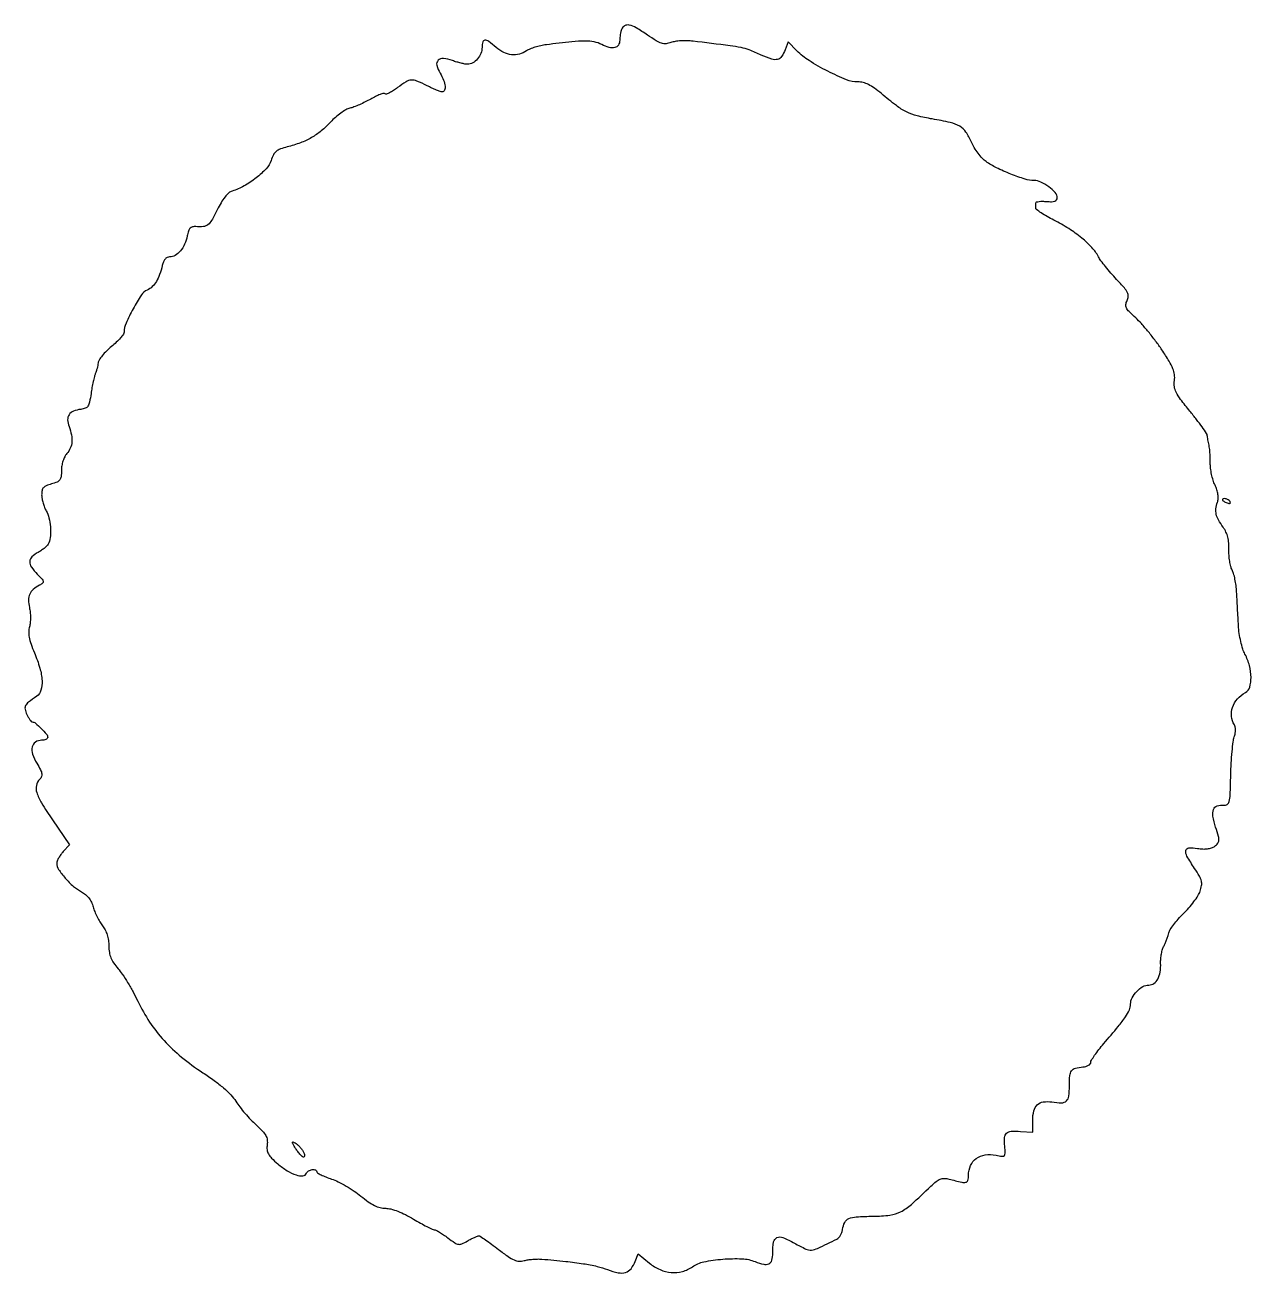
# Model space of a CAD drawing. Extents: x 1 to 401, y 1 to 409.
import ezdxf

# ---------------------------------------------------------------- set-up
doc = ezdxf.new("R2010")
doc.units = 0

msp = doc.modelspace()

# ---------------------------------------------------------------- linework, layer by layer
for points in [[(195.606989, 407.418213, 0.031902), (195.374103, 406.672301, 0.017158), (195.178303, 405.728381, 0.017022), (195.04405, 404.748633, 0.02554), (195, 403.886828, -0.135723), (194.559001, 402.292131, -0.199959), (193.405501, 401.439579, -0.130809), (191.548723, 401.473679, -0.049727), (189.121482, 402.437179, 0.069232), (186.640697, 403.311952, 0.051062), (183.738884, 403.599377, 0.026199), (179.365533, 403.355555, 0.004408), (171.035679, 402.377367, 0.022325), (169.179191, 402.058011, 0.020145), (167.292848, 401.565721, 0.020623), (165.638646, 400.986505, 0.058307), (164.563173, 400.406588, -0.087593), (162.207828, 399.308444, -0.092992), (159.669145, 399.114923, -0.086365), (157.082956, 399.863275, -0.064163), (154.594461, 401.501221, 0.017101), (152.183952, 403.434909, 0.157943), (150.933413, 403.861264, 0.34589), (150.223393, 403.320676, 0.063596), (150, 401.571429, -0.095088), (149.617033, 399.575882, -0.081886), (148.512657, 397.744395, -0.086807), (146.950733, 396.4511, -0.130333), (145.249569, 396, -0.046477), (144.413143, 396.077917, -0.013304), (143.138869, 396.352692, -0.013269), (141.710789, 396.74105, -0.01373), (140.32165, 397.200652, 0.057498), (137.351442, 397.902707, 0.232261), (135.6453, 397.300729, 0.263708), (135.212706, 395.671269, 0.069458), (136.290188, 393.085896, -0.035988), (137.429349, 390.795969, -0.070122), (137.932494, 388.822686, -0.127967), (137.742211, 387.518735, -0.301503), (136.960162, 387, -0.085424), (136.346367, 387.105636, -0.010602), (135.074181, 387.5875, -0.012256), (133.577249, 388.234171, -0.009863), (132, 389, 0.019031), (128.714545, 390.521468, 0.116063), (126.881158, 390.825884, 0.123944), (125.161931, 390.269128, 0.022952), (122.40606, 388.360551, -0.019303), (121.033739, 387.395263, -0.030025), (119.774738, 386.683787, -0.030118), (118.749537, 386.257426, -0.287365), (118.307787, 386.358879, 0.265453), (117.844646, 386.485295, 0.02415), (116.657387, 386.117035, 0.026247), (115.196556, 385.496754, 0.017314), (113.585005, 384.639976, -0.014523), (111.821574, 383.689793, -0.01219), (109.900834, 382.783667, -0.012369), (108.104873, 382.041889, -0.03283), (106.779537, 381.630009, 0.071489), (105.49054, 381.11754, 0.025167), (103.812664, 380.038592, 0.024384), (102.062299, 378.650286, 0.026232), (100.499769, 377.1298, -0.033606), (97.442398, 374.241177, -0.042281), (94.240127, 372.025251, -0.040925), (90.624902, 370.327641, -0.028608), (86.321155, 368.996306, 0.027377), (84.070514, 368.306144, 0.086548), (82.710846, 367.518681, 0.097863), (81.790399, 366.375947, 0.041071), (81.016414, 364.549734, -0.107672), (79.432956, 361.867483, -0.039253), (76.170685, 358.861571, -0.038682), (72.19849, 356.209259, -0.055187), (68.298039, 354.554921, 0.112978), (67.210139, 353.937965, 0.03927), (65.971898, 352.612561, 0.033245), (64.684246, 350.756194, 0.021245), (63.430688, 348.447859, -0.013811), (61.605495, 344.964432, -0.099642), (60.37849, 343.533673, -0.145549), (58.898696, 342.952526, -0.040718), (56.385755, 342.943085, 0.083604), (55.325173, 342.848243, 0.146733), (54.579248, 342.393583, 0.104052), (54.045484, 341.471335, 0.029985), (53.623879, 339.869393, -0.055557), (52.768586, 337.18452, -0.069705), (51.38553, 334.971539, -0.082255), (49.677142, 333.506423, -0.137036), (47.864064, 333, 0.11186), (47.046961, 332.814882, 0.101087), (46.354648, 332.291769, 0.081239), (45.813472, 331.428788, 0.046099), (45.441256, 330.25, -0.029691), (44.602516, 327.255386, -0.0544), (43.521513, 324.965987, -0.066891), (42.163572, 323.298437, -0.081748), (40.495166, 322.179751, 0.142849), (38.634, 320.575798, 0.018914), (35.941196, 316.061943, 0.020808), (33.607064, 311.332449, 0.10459), (33, 308.462092, -0.160251), (32.771045, 307.766074, -0.020857), (31.778709, 306.532164, -0.022563), (30.434585, 305.129627, -0.017098), (28.842415, 303.712349, 0.022276), (27.235949, 302.25226, 0.025771), (25.846322, 300.721222, 0.026113), (24.819775, 299.322924, 0.118846), (24.48126, 298.379414, -0.022337), (24.352183, 297.539931, -0.013846), (24.129682, 296.567417, -0.013883), (23.85617, 295.61758, -0.024235), (23.570264, 294.85009, 0.039647), (23.253787, 293.913332, 0.008743), (22.868332, 292.260127, 0.009041), (22.489721, 290.327928, 0.008589), (22.174114, 288.35009, -0.014992), (21.695727, 285.580507, -0.094272), (21.154163, 284.259297, -0.156551), (20.293126, 283.55842, -0.064404), (18.815874, 283.190639, 0.065604), (16.433256, 282.591407, 0.149974), (15.001778, 281.445288, 0.16193), (14.523066, 279.76058, 0.079945), (14.978505, 277.556537, -0.039916), (15.774217, 274.825713, -0.071601), (15.915801, 272.499221, -0.084088), (15.402889, 270.490142, -0.078825), (14.25, 268.711367, 0.070078), (13.57326, 267.705997, 0.036194), (13.009682, 266.295706, 0.034892), (12.627803, 264.722031, 0.042102), (12.5, 263.206944, -0.028148), (12.385663, 261.17758, -0.13135), (11.961737, 260.096702, -0.138238), (11.067355, 259.401005, -0.032438), (9.25, 258.795726, 0.031666), (7.554525, 258.233943, 0.114261), (6.628308, 257.585484, 0.135248), (6.16669, 256.662119, 0.051984), (6.035435, 255.221408, 0.041005), (6.151995, 253.997962, 0.024134), (6.480268, 252.565039, 0.024032), (6.949813, 251.155319, 0.037453), (7.5, 250, -0.068805), (8.414969, 247.721929, -0.040189), (8.89675, 244.814114, -0.040288), (8.906494, 241.884642, -0.072426), (8.378819, 239.544802, -0.087914), (7.942525, 238.819891, -0.031905), (7.094456, 237.96424, -0.030455), (6.026336, 237.126383, -0.031768), (4.878819, 236.437335, 0.069966), (2.848961, 234.997514, 0.196436), (2.1424, 233.441331, 0.162295), (2.673212, 231.619499, 0.045056), (4.605662, 229.303429, -0.009879), (6.181511, 227.66405, -0.135651), (6.556315, 226.937443, -0.283205), (6.35446, 226.376429, -0.047646), (5.355662, 225.72456, 0.053476), (3.28514, 224.338624, 0.112327), (2.119244, 222.806113, 0.111062), (1.723738, 220.907981, 0.051554), (2.02375, 218.394695, -0.031971), (2.271244, 216.840373, -0.023222), (2.354521, 215.09026, -0.023602), (2.277276, 213.415231, -0.046539), (2.030746, 212.107206, 0.068282), (1.798895, 210.49634, 0.048966), (1.964877, 208.68257, 0.036741), (2.55712, 206.479011, 0.015767), (3.652468, 203.634232, -0.028411), (5.450592, 198.58741, -0.058016), (6.159134, 194.448772, -0.082698), (5.811582, 191.340803, -0.174172), (4.417333, 189.393047, 0.011954), (1.729601, 187.439333, 0.104889), (0.776425, 186.32886, 0.18174), (0.615818, 185.195342, 0.052228), (1.188154, 183.486392, 0.020242), (1.669532, 182.534034, 0.028468), (2.179456, 181.730378, 0.027937), (2.653996, 181.141373, 0.212294), (2.971954, 181, -0.179159), (3.99637, 180.620759, -0.019344), (5.879123, 178.874521, -0.019367), (7.621154, 176.987953, -0.178577), (8, 175.961045, -0.194537), (7.851561, 175.593965, -0.087053), (7.422835, 175.282307, -0.066918), (6.787188, 175.07076, -0.046944), (6.035184, 175, 0.144636), (4.011685, 174.402152, 0.199474), (2.950114, 172.85861, 0.132638), (3.082749, 170.452073, 0.056112), (4.444733, 167.489384, -0.013674), (5.672257, 165.323735, -0.077811), (6.103724, 164.076316, -0.146694), (5.997578, 163.146063, -0.095407), (5.386775, 162.243918, 0.146275), (4.31125, 160.251135, 0.128347), (4.431897, 157.881941, 0.061611), (5.964585, 154.533309, 0.012046), (9.584778, 148.964073), (15.169557, 140.809388), (13.084778, 138.590243, 0.032411), (12.286948, 137.622368, 0.031483), (11.612404, 136.55038, 0.033091), (11.142871, 135.533422, 0.091854), (11, 134.762274, 0.146874), (11.592388, 132.789118, 0.032899), (13.739361, 129.959619, 0.034752), (16.442905, 127.250391, 0.060003), (19.072554, 125.462481, -0.056786), (20.343942, 124.609928, -0.053121), (21.423058, 123.475702, -0.051091), (22.273718, 122.09528, -0.045225), (22.868489, 120.514122, 0.029292), (23.3879, 118.987592, 0.018625), (24.160082, 117.275876, 0.018704), (25.046488, 115.647247, 0.032683), (25.915051, 114.380866, -0.049738), (26.79418, 113.000575, -0.040824), (27.452775, 111.380538, -0.039123), (27.862432, 109.601426, -0.037044), (28, 107.747156, 0.038868), (28.162838, 105.655566, 0.057607), (28.653629, 103.885525, 0.054081), (29.562845, 102.195705, 0.029722), (31.006552, 100.339756, -0.032169), (32.397414, 98.533588, -0.011639), (34.14165, 95.804089, -0.011487), (35.918163, 92.718373, -0.013411), (37.457258, 89.707741, 0.035377), (41.32679, 82.894086, 0.037698), (46.045448, 76.846367, 0.036312), (51.78467, 71.388581, 0.028695), (58.708224, 66.337309, -0.014005), (62.436146, 63.781772, -0.021256), (65.512118, 61.337554, -0.024736), (67.904947, 59.047669, -0.048743), (69.518133, 56.971276, 0.023743), (70.784274, 55.161917, 0.012693), (72.507899, 53.045378, 0.012611), (74.380749, 50.969559, 0.019208), (76.118151, 49.274292, -0.017443), (78.21535, 47.24235, -0.064801), (79.307324, 45.766168, -0.095161), (79.763665, 44.378546, -0.068533), (79.749156, 42.744251, 0.06544), (79.724792, 41.123881, 0.09899), (80.15775, 39.786082, 0.069333), (81.20505, 38.404931, 0.018909), (83.220424, 36.543321, 0.036957), (86.295074, 34.282348, 0.06082), (89.213371, 32.913125, 0.092309), (91.458118, 32.612556, 0.296616), (92.621849, 33.456938, -0.174225), (93.291793, 34.234173, -0.095291), (94.499003, 34.640139, -0.122232), (95.575076, 34.522531, -0.31446), (96, 33.9137, 0.269279), (96.213651, 33.545757, 0.015791), (97.402729, 32.916006, 0.020407), (98.945237, 32.237004, 0.013295), (100.775248, 31.574651, -0.034182), (102.950632, 30.682939, -0.017198), (105.567648, 29.281159, -0.016994), (108.18483, 27.639841, -0.024127), (110.384132, 25.994284, 0.019011), (112.806552, 24.142843, 0.039174), (114.85568, 22.924925, 0.049691), (116.701716, 22.23291, 0.064929), (118.48773, 22, -0.065776), (120.201141, 21.773619, -0.026282), (122.456449, 21.03804, -0.023946), (124.982912, 19.922769, -0.019608), (127.570017, 18.5, 0.006808), (129.86679, 17.159221, 0.009512), (131.958276, 16.028125, 0.006354), (133.729351, 15.141743, 0.113311), (134.346781, 15, -0.12179), (134.905626, 14.861827, -0.013586), (136.058102, 14.214237, -0.015879), (137.404722, 13.349445, -0.012245), (138.818241, 12.325064, 0.013733), (141.068878, 10.704207, 0.111023), (142.245392, 10.240374, 0.142332), (143.378063, 10.386581, 0.027479), (145.243671, 11.325064, -0.010138), (146.41566, 11.966462, -0.012889), (147.523396, 12.507987, -0.010904), (148.464658, 12.913859, -0.096625), (148.906248, 13, -0.146795), (149.390434, 12.854718, -0.0047), (151.105314, 11.700502, -0.008714), (153.110473, 10.271298, -0.005897), (155.347427, 8.576178, 0.011124), (158.505848, 6.234354, 0.050891), (160.492039, 5.112731, 0.087198), (162.096812, 4.722709, 0.082387), (163.772218, 4.890714, -0.028398), (165.03345, 5.156327, -0.016214), (166.579964, 5.34023, -0.016157), (168.153021, 5.424662, -0.0257), (169.5, 5.384138, -0.005714), (177.328058, 4.654883, -0.013403), (183.151626, 3.886875, -0.017753), (187.607838, 3.014004, -0.035252), (191.044865, 1.95305, 0.041682), (194.484132, 0.939591, 0.124176), (196.919003, 1.046404, 0.154037), (198.69824, 2.254782, 0.07645), (200.057669, 4.651681), (201.00446, 7.141931), (204.730074, 4.070966, 0.068829), (208.174727, 1.949862, 0.083053), (211.852767, 1.015547, 0.08743), (215.481902, 1.348101, 0.086701), (218.790493, 2.900736, -0.103035), (222.486782, 4.491421, -0.029897), (228.663253, 5.369815, -0.030462), (234.976854, 5.499814, -0.086513), (239.264264, 4.572915, 0.038694), (242.056261, 3.684222, 0.171224), (243.744738, 3.867885, 0.217968), (244.701083, 5.01707, 0.065093), (245.015313, 7.333333, -0.038515), (245.315751, 10.996695, -0.250232), (246.397271, 12.421684, -0.210398), (248.340393, 12.453632, -0.02781), (252.128118, 10.605636, 0.015525), (255.859749, 8.670147, 0.137076), (257.670502, 8.350042, 0.086467), (259.700531, 8.91184, 0.004228), (266, 11.962196, 0.096789), (266.599115, 12.4199, 0.0492), (267.157686, 13.19065, 0.046314), (267.59553, 14.129842, 0.051295), (267.834676, 15.102128, -0.081316), (268.541427, 17.379186, -0.176745), (269.852472, 18.619528, -0.087635), (272.33183, 19.20789, -0.011399), (277.784531, 19.400853, 0.027532), (283.319464, 19.775734, 0.089031), (286.825805, 20.861411, 0.063326), (290.342862, 23.290069, 0.009361), (296.676097, 29.18478, -0.022115), (298.458888, 30.761227, -0.076841), (299.785103, 31.531959, -0.100743), (301.078604, 31.756999, -0.055395), (302.676097, 31.533129, 0.006106), (306.790767, 30.536241, 0.106363), (308.160663, 30.517669, 0.291075), (308.810041, 31.140919, 0.058502), (309.015313, 32.807418, -0.103455), (309.696381, 35.973831, -0.131713), (311.567818, 38.288273, -0.123255), (314.454438, 39.453456, -0.084141), (318.007057, 39.348589, 0.017974), (320.029976, 39.019119, 0.235981), (320.725383, 39.263529, 0.203344), (321.006363, 39.992021, 0.013212), (320.868616, 42.303579, -0.035946), (320.828274, 45.168291, -0.192857), (321.478555, 46.553831, -0.177804), (322.943552, 47.171523, -0.029799), (326.042598, 47.132796), (330, 46.847062), (330, 50.801086, -0.058645), (330.36339, 53.888671, -0.144832), (331.489253, 55.846063, -0.156976), (333.428521, 56.782231, -0.072645), (336.258464, 56.763268, 0.034423), (339.437719, 56.499044, 0.191246), (341.00844, 57.097142, 0.179444), (341.798553, 58.637559, 0.029714), (342, 62.024316, -0.020922), (342.140611, 65.383259, -0.134513), (342.719809, 66.964594, -0.176857), (343.94251, 67.805015, -0.042404), (346.410671, 68.221916, 0.045672), (347.401616, 68.395953, 0.062357), (348.239384, 68.740016, 0.078559), (348.807767, 69.191278, 0.187907), (349, 69.684728, -0.138756), (349.206717, 70.415281, -0.012643), (350.248438, 72.016485, -0.015606), (351.622213, 73.887723, -0.011588), (353.25, 75.869394, 0.004484), (357.975356, 81.458236, 0.024233), (360.363118, 84.635624, 0.046378), (361.58666, 86.857805, 0.101511), (361.986586, 88.75, -0.118703), (362.501492, 90.833674, -0.071274), (363.99149, 92.916942, -0.072118), (365.981025, 94.472644, -0.130647), (367.964816, 95, 0.154181), (369.619201, 95.522574, 0.116823), (370.890873, 96.954199, 0.085653), (371.652231, 99.230185, 0.047411), (371.820152, 102.163951, -0.032663), (371.860825, 103.630535, -0.024408), (372.089501, 105.231968, -0.024884), (372.455577, 106.725299, -0.050352), (372.916211, 107.843439, 0.019172), (373.412647, 108.863169, 0.013692), (373.892188, 110.038682, 0.013855), (374.288054, 111.186008, 0.028578), (374.52041, 112.105979, -0.096621), (374.932983, 113.130302, -0.019192), (376.076372, 114.752655, -0.019659), (377.57747, 116.565461, -0.017184), (379.282875, 118.34087, 0.020995), (381.03906, 120.197251, 0.019087), (382.692733, 122.252623, 0.019497), (384.029237, 124.204692, 0.056545), (384.737615, 125.677165, 0.045613), (385.197314, 127.521547, 0.098751), (385.133658, 128.975322, 0.070987), (384.487754, 130.58145, 0.015418), (382.909515, 133.127377, -0.015207), (380.431529, 137.120968, -0.167867), (380.077117, 138.941154, -0.360298), (381.019739, 139.799836, -0.051485), (383.829906, 139.64319, 0.028793), (385.606174, 139.463184, 0.043452), (387.158982, 139.530654, 0.050823), (388.469318, 139.839993, 0.074633), (389.516182, 140.388174, 0.063077), (390.519763, 141.336997, 0.16195), (390.873115, 142.258011, 0.080917), (390.716149, 143.602085, 0.008619), (389.798336, 146.622793, -0.034269), (388.914719, 150.176532, -0.131733), (389.110326, 152.425279, -0.227198), (390.291892, 153.58313, -0.116634), (392.403088, 153.786923, 0.176936), (393.566276, 154.040033, 0.194855), (394.234625, 154.973446, 0.04949), (394.545929, 157.221272, 0.003576), (394.744185, 163.5, -0.007652), (394.903922, 167.519706, -0.008946), (395.182097, 171.328083, -0.00807), (395.526042, 174.531897, -0.052719), (395.89205, 176.10624, 0.039197), (396.187903, 177.239282, 0.04297), (396.291281, 178.370064, 0.047304), (396.20166, 179.371504, 0.095462), (395.913178, 180.10624, -0.117572), (394.98118, 182.823502, -0.107194), (395.328133, 185.769661, -0.098322), (396.920862, 188.507993, -0.083531), (399.523038, 190.61785, 0.195466), (400.927471, 192.390138, 0.073829), (401.366322, 195.581388, 0.062345), (400.844534, 199.415524, 0.0571), (399.38881, 203.126121, -0.046895), (398.676605, 204.838169, -0.019223), (398.023944, 207.271423, -0.018819), (397.518928, 209.955457, -0.022893), (397.257016, 212.5, -0.000317), (397.107388, 215.161552, -0.000212), (396.939454, 218.20625, -0.000214), (396.779263, 221.156262, -0.000422), (396.654981, 223.5, 0.019237), (396.466387, 225.575836, 0.017992), (396.116185, 227.678291, 0.018306), (395.669917, 229.520715, 0.05681), (395.187169, 230.702692, -0.063022), (394.734075, 231.85253, -0.02346), (394.383928, 233.557277, -0.022805), (394.172246, 235.472729, -0.025573), (394.147526, 237.327286, 0.029899), (394.099958, 239.491766, 0.042893), (393.780302, 241.382432, 0.046376), (393.17046, 243.074572, 0.045076), (392.254509, 244.642576, -0.026211), (390.723165, 247.050899, -0.072498), (389.999983, 248.919775, -0.087176), (389.909442, 250.708991, -0.05086), (390.389996, 252.808786, 0.068019), (390.62255, 254.012883, 0.049014), (390.563661, 255.381797, 0.043476), (390.21728, 256.875692, 0.032094), (389.589116, 258.453445, -0.036649), (388.985751, 260.009984, -0.0216), (388.485569, 261.941912, -0.021536), (388.150997, 263.925704, -0.034202), (388.055262, 265.644659, 0.011331), (388.039161, 267.267382, 0.010035), (387.950222, 268.954994, 0.010129), (387.808804, 270.471595, 0.030076), (387.628702, 271.5, -0.007826), (387.440975, 272.348051, -0.006796), (387.270278, 273.242336, -0.006852), (387.13785, 274.056153, -0.019895), (387.076511, 274.622846, 0.132542), (386.833779, 275.327859, 0.006161), (385.37806, 277.422015, 0.00984), (383.552262, 279.877054, 0.006874), (381.40199, 282.57517, -0.008693), (378.331903, 286.45634, -0.045551), (376.885534, 288.759154, -0.081885), (376.302344, 290.602749, -0.076107), (376.320094, 292.58508, 0.072055), (376.353213, 294.531428, 0.065018), (375.841479, 296.48097, 0.040636), (374.610822, 298.917068, 0.010472), (372.232042, 302.628709, 0.01329), (370.18026, 305.518151, 0.010599), (367.821095, 308.525201, 0.010748), (365.516369, 311.217794, 0.026427), (363.681476, 313.064187, -0.01276), (361.499787, 315.142758, -0.080923), (360.609141, 316.383524, -0.153559), (360.438656, 317.465015, -0.085964), (360.861286, 318.74081, 0.104226), (361.249168, 320.071185, 0.13468), (361.00776, 321.314651, 0.064473), (359.960672, 322.884366, 0.009868), (357.431228, 325.672577, -0.010383), (355.585229, 327.711643, -0.01007), (353.806109, 329.846152, -0.010026), (352.317565, 331.785461, -0.036258), (351.488562, 333.101556, 0.066015), (349.376761, 336.050482, 0.032637), (346.007408, 339.203489, 0.029653), (341.764097, 342.282428, 0.025238), (336.95671, 345.021853, -0.012321), (334.674203, 346.245537, -0.018433), (332.749784, 347.435024, -0.013701), (331.259525, 348.494185, -0.235597), (331, 349.014395, -0.001628), (331.001401, 349.444614, -0.001186), (331.00565, 349.922938, -0.001198), (331.011843, 350.37656, -0.002636), (331.019236, 350.723267, -0.332937), (331.228178, 350.987336, -0.034576), (332.055295, 351.145984, -0.032109), (333.183523, 351.209442, -0.019486), (334.519236, 351.14665, 0.021956), (336.191712, 351.076299, 0.082988), (337.221277, 351.250342, 0.157091), (337.785424, 351.674504, 0.154837), (338, 352.350802, 0.183672), (337.362288, 354.028239, 0.05126), (335.255141, 355.959123, 0.051252), (332.666207, 357.500228, 0.109059), (330.402162, 358, -0.076257), (327.496504, 358.445747, -0.017926), (322.84741, 360.091808, -0.019317), (318.145106, 362.162268, -0.041369), (314.73854, 364.186176, -0.051795), (313.48527, 365.29043, -0.025825), (312.132018, 366.918797, -0.025321), (310.891569, 368.766967, -0.033895), (309.972527, 370.564092, 0.048313), (308.190077, 373.815173, 0.110561), (306.161029, 375.714957, 0.077018), (303.05182, 376.951585, 0.015288), (297.159624, 378.110715, -0.020789), (292.187334, 379.145804, -0.054073), (288.763593, 380.41443, -0.04691), (285.422739, 382.493401, -0.012646), (280.547567, 386.401116, 0.01945), (278.232378, 388.205686, 0.04097), (276.280783, 389.378966, 0.052585), (274.528536, 390.027192, 0.069531), (272.839127, 390.214489, -0.105466), (269.163553, 390.889908, -0.02027), (262.977489, 393.745122, -0.022449), (256.870428, 397.224366, -0.057866), (252.923967, 400.404912), (250.068293, 403.309824), (249.09583, 400.752051, -0.056386), (247.932006, 398.494406, -0.193821), (246.596691, 397.582285, -0.13665), (244.679125, 397.688312, -0.02361), (241.261527, 399.029885, 0.012479), (237.321353, 400.678705, 0.04285), (234.662645, 401.459713, 0.018707), (231.05644, 402.051527, 0.0009), (218.957329, 403.552793, 0.02511), (217.023147, 403.691206, 0.021097), (214.968212, 403.648134, 0.021619), (213.092395, 403.447836, 0.053479), (211.756424, 403.097492, -0.068117), (210.130976, 402.721534, -0.100203), (208.678108, 402.879738, -0.061143), (206.928578, 403.682821, -0.012519), (204.073202, 405.543417, 0.016551), (200.402841, 407.89313, 0.079773), (198.105145, 408.803239, 0.184491), (196.613078, 408.582385, 0.17489)], [(392, 253.606989, 0.2252), (392.088769, 253.419896, 0.029412), (392.455882, 253.154486, 0.029555), (392.957462, 252.875192, 0.020646), (393.551938, 252.618443, 0.036408), (394.131719, 252.443138, 0.155351), (394.487528, 252.474315, 0.32948), (394.606889, 252.674071, 0.1144), (394.492921, 253.011454, 0.115814), (393.901891, 253.603931, 0.080554), (393.026239, 253.969265, 0.115534), (392.291154, 253.972535, 0.349578)], [(92, 39.210154, -0.205957), (91.831416, 38.818246, -0.322188), (91.482604, 38.770884, -0.08583), (90.871662, 39.244707, -0.018347), (90, 40.272871, -0.013177), (89.234124, 41.301169, -0.016897), (88.5875, 42.28808, -0.014833), (88.106076, 43.135641, -0.12233), (88, 43.562717, -0.460213), (88.161184, 43.700746, -0.083684), (88.5875, 43.558788, -0.042428), (89.231664, 43.142964, -0.019386), (90, 42.5, -0.036585), (90.765317, 41.698156, -0.035697), (91.4125, 40.786993, -0.037917), (91.861141, 39.904731, -0.09898)]]:
    msp.add_lwpolyline(points, format="xyb", close=True)

doc.saveas('drawing.dxf')
